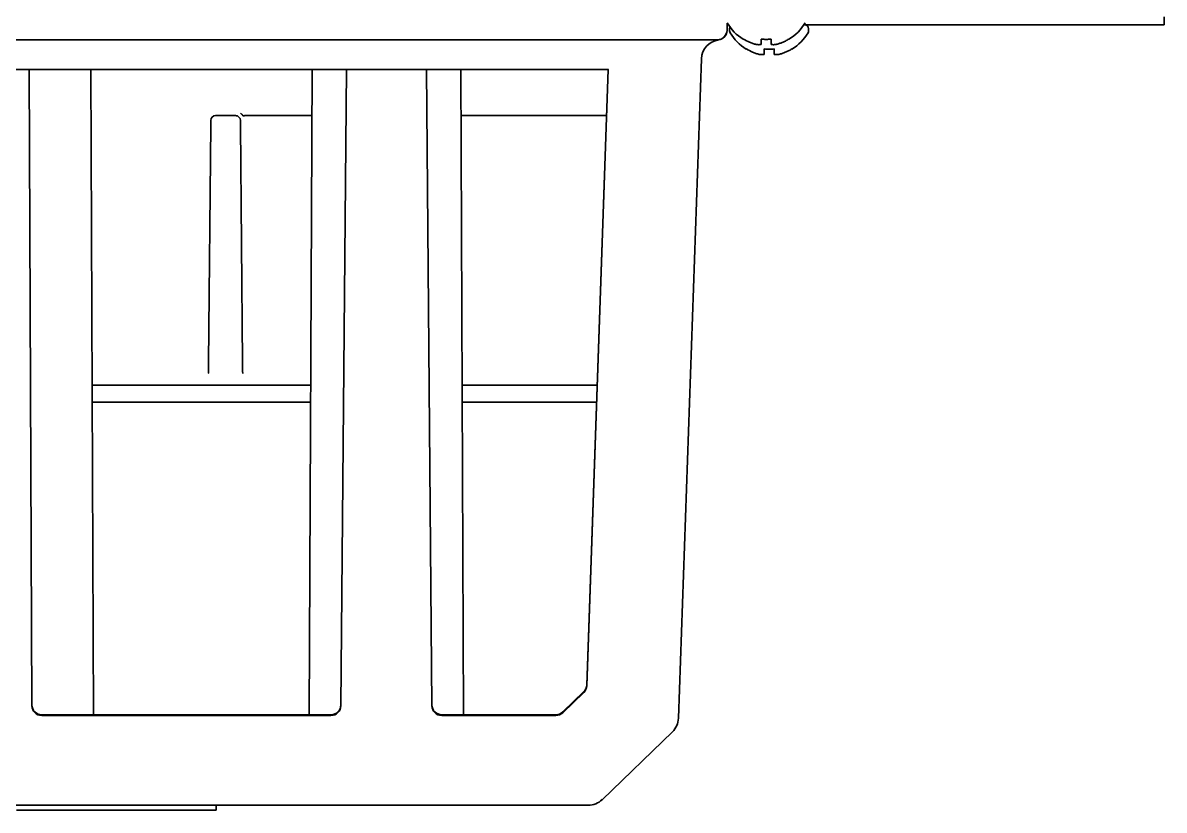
# Model space of a CAD drawing. Header units: inches. Extents: x 90 to 4162, y -443 to 3471.
# Drawn here: x 2885.2 to 3000.8, y 2559.8 to 2639.5 of the extents above; entities that cross this region are included whole.
import ezdxf

# ---------------------------------------------------------------- set-up
doc = ezdxf.new("R2010")
doc.units = ezdxf.units.IN
doc.layers.add('1', color=7, linetype='Continuous', true_color=0xffffff)

msp = doc.modelspace()

# ---------------------------------------------------------------- linework, layer by layer
at = {"layer": '1', "color": 7, "linetype": 'Continuous', "lineweight": 35}
for p, q in [((3000.79, 2640.08), (3000.79, 2639.28)), ((2956.56, 2639.45), (2956.54, 2638.72)), ((2956.55, 2639.28), (2956.66, 2639.28)), ((2956.79, 2638.88), (2956.79, 2638.68)), ((2964.31, 2639.28), (2998.79, 2639.28)), ((2964.79, 2638.68), (2964.79, 2638.88)), ((3000.79, 2639.28), (2998.79, 2639.28)), ((2939.96, 2637.76), (2829.22, 2637.76)), ((2942.79, 2637.76), (2939.96, 2637.76)), ((2954.37, 2637.76), (2942.79, 2637.76)), ((2955.54, 2637.76), (2954.37, 2637.76)), ((2958.19, 2637.8), (2958.19, 2637.83)), ((2962.79, 2637.83), (2962.79, 2637.8)), ((2958.49, 2636.8), (2958.49, 2636.83)), ((2963.09, 2636.83), (2963.09, 2636.8)), ((2953.94, 2635.83), (2951.6, 2569.06)), ((2940.82, 2634.76), (2828.36, 2634.76)), ((2886.15, 2570.34), (2885.87, 2634.76)), ((2892.4, 2569.42), (2892.12, 2634.76)), ((2914.52, 2634.76), (2914.23, 2569.42)), ((2917.99, 2634.76), (2917.43, 2570.33)), ((2926.65, 2570.33), (2926.09, 2634.76)), ((2929.85, 2569.42), (2929.57, 2634.76)), ((2943.65, 2634.76), (2940.82, 2634.76)), ((2944.5, 2634.76), (2942.33, 2572.43)), ((2944.51, 2634.76), (2942.33, 2572.36)), ((2944.54, 2634.76), (2943.65, 2634.76)), ((2904.04, 2605.08), (2904.25, 2629.12)), ((2904.25, 2629.12), (2904.25, 2629.58)), ((2904.75, 2630.08), (2906.76, 2630.08)), ((2907.26, 2629.58), (2907.27, 2629.12)), ((2907.27, 2629.12), (2907.48, 2605.08)), ((2907.76, 2630.08), (2914.5, 2630.08)), ((2929.59, 2630.08), (2944.34, 2630.08)), ((2904.03, 2604.15), (2904.04, 2605.08)), ((2907.48, 2605.08), (2907.48, 2604.15)), ((2914.38, 2602.79), (2892.25, 2602.79)), ((2943.39, 2602.79), (2929.7, 2602.79)), ((2892.26, 2601.05), (2914.37, 2601.05)), ((2929.71, 2601.05), (2943.33, 2601.05)), ((2942.04, 2571.78), (2939.89, 2569.7)), ((2942.02, 2571.68), (2939.89, 2569.62)), ((2916.43, 2569.42), (2887.15, 2569.42)), ((2916.43, 2569.34), (2887.15, 2569.34)), ((2939.2, 2569.42), (2927.65, 2569.42)), ((2939.2, 2569.34), (2927.65, 2569.34)), ((2951.6, 2569.06), (2951.6, 2569.06)), ((2951, 2567.69), (2943.88, 2560.82)), ((2942.49, 2560.26), (2826.69, 2560.26)), ((2904.79, 2559.76), (2904.79, 2560.26)), ((2942.49, 2560.26), (2942.49, 2560.26)), ((2943.88, 2560.82), (2943.88, 2560.82))]:
    msp.add_line(p, q, dxfattribs=at)
for centre, radius, start, end in [((2960.69, 2641.9), 4.8, 210.3012, 238.4186), ((2960.29, 2641.9), 4.8, 301.5837, 329.6988), ((2955.54, 2638.76), 1, 270, 358), ((2955.54, 2638.73), 1, 277.6236, 358), ((2957.19, 2638.88), 0.4, 155.025, 180), ((2957.19, 2638.68), 0.4, 180, 210.3012), ((2960.99, 2640.9), 4.8, 210.3012, 238.4186), ((2960.59, 2640.9), 4.8, 301.5837, 329.6988), ((2964.39, 2638.88), 0.4, 0, 90), ((2964.39, 2638.68), 0.4, 329.6988, 0), ((2955.94, 2635.76), 2, 97.6236, 178), ((2960.49, 2641.58), 3.78, 262.3959, 269.9965), ((2960.49, 2641.58), 3.78, 270.0035, 277.6041), ((2960.79, 2640.58), 3.78, 262.3959, 269.9965), ((2960.79, 2640.58), 3.78, 270.0035, 277.6041), ((2904.75, 2629.58), 0.5, 90, 179.5), ((2906.76, 2629.58), 0.5, 0.5, 90), ((2887.15, 2570.42), 1, 180.25, 270.5476), ((2916.43, 2570.42), 1, 270.4125, 359.5), ((2927.65, 2570.42), 1, 180.5, 270.4322), ((2949.61, 2569.13), 2, 314, 358), ((2942.49, 2562.26), 2, 270, 314)]:
    msp.add_arc(centre, radius, start, end, dxfattribs=at)
for centre, major_axis, ratio, start_param, end_param in [((2904.75, 2629.58), (0, -0.5), 0.999915, 3.141593, 4.703429), ((2906.76, 2629.58), (0, -0.5), 0.999915, 2.760773, 3.141593), ((2941.33, 2572.4), (-1, 0), 0.99863, 2.339426, 3.106734), ((2941.33, 2572.48), (-0.884, 0.467), 0.992708, 2.824178, 3.144522), ((2887.15, 2570.34), (1, 0), 0.99863, 3.14595, 4.712389), ((2916.43, 2570.34), (1, 0), 0.998629, 4.712389, 6.274471), ((2927.65, 2570.34), (1, 0), 0.998629, 3.150307, 4.712389), ((2939.2, 2570.42), (-0.998, -0.069), 0.998789, 1.502284, 2.270919), ((2939.2, 2570.34), (-1, 0), 0.99863, 1.570796, 2.339426), ((2935.07, 2566.43), (-4.13, -2.99), 0.024911, 3.123535, 3.126799), ((2949.61, 2569.13), (-2, 0.07), 0.99882, 2.371827, 3.141593), ((2942.49, 2562.26), (-1.39, 1.44), 0.999885, 2.373591, 3.141593)]:
    msp.add_ellipse(centre, major_axis=major_axis, ratio=ratio, start_param=start_param, end_param=end_param, dxfattribs=at)
for points, knots in [([(2958.19, 2637.83), (2958.39, 2637.71), (2958.6, 2637.6), (2958.93, 2637.46), (2959.04, 2637.42), (2959.26, 2637.34), (2959.38, 2637.31), (2959.49, 2637.28)], [0, 0, 0, 0, 0.5, 0.5, 0.75, 0.75, 1, 1, 1, 1]), ([(2960.99, 2637.83), (2960.99, 2637.71), (2960.99, 2637.6), (2960.99, 2637.46), (2960.99, 2637.42), (2960.99, 2637.34), (2960.99, 2637.31), (2960.99, 2637.28)], [0, 0, 0, 0, 0.5, 0.5, 0.75, 0.75, 1, 1, 1, 1]), ([(2958.49, 2636.83), (2958.69, 2636.71), (2958.9, 2636.6), (2959.23, 2636.46), (2959.34, 2636.42), (2959.56, 2636.34), (2959.68, 2636.31), (2959.79, 2636.28)], [0, 0, 0, 0, 0.5, 0.5, 0.75, 0.75, 1, 1, 1, 1]), ([(2961.29, 2636.83), (2961.29, 2636.71), (2961.29, 2636.6), (2961.29, 2636.46), (2961.29, 2636.42), (2961.29, 2636.34), (2961.29, 2636.31), (2961.29, 2636.28)], [0, 0, 0, 0, 0.5, 0.5, 0.75, 0.75, 1, 1, 1, 1]), ([(2907.51, 2630.08), (2907.49, 2630.1), (2907.46, 2630.14), (2907.42, 2630.19), (2907.37, 2630.23), (2907.35, 2630.25), (2907.32, 2630.28), (2907.31, 2630.29), (2907.29, 2630.31), (2907.28, 2630.31), (2907.27, 2630.32)], [0, 0, 0, 0, 0.25, 0.5, 0.5, 0.75, 0.75, 0.875, 0.875, 1, 1, 1, 1]), ([(2907.51, 2630.07), (2907.55, 2630.07), (2907.59, 2630.07), (2907.67, 2630.07), (2907.72, 2630.08), (2907.76, 2630.08)], [0, 0, 0, 0, 0.5, 0.5, 1, 1, 1, 1]), ([(2904.01, 2603.96), (2904.02, 2603.99), (2904.02, 2604.03), (2904.03, 2604.09), (2904.03, 2604.12), (2904.03, 2604.15)], [0, 0, 0, 0, 0.5, 0.5, 1, 1, 1, 1]), ([(2907.48, 2604.15), (2907.48, 2604.12), (2907.49, 2604.09), (2907.49, 2604.03), (2907.5, 2603.99), (2907.51, 2603.96)], [0, 0, 0, 0, 0.5, 0.5, 1, 1, 1, 1]), ([(2942.33, 2572.46), (2942.33, 2572.39), (2942.31, 2572.26), (2942.26, 2572.1), (2942.23, 2572.04), (2942.22, 2572.01)], [0, 0, 0, 0, 0.408716, 0.777408, 1, 1, 1, 1]), ([(2904.79, 2559.76), (2904.79, 2559.76), (2904.25, 2559.76), (2902.97, 2559.76), (2901.66, 2559.76), (2900.12, 2559.76), (2898.4, 2559.76), (2896.89, 2559.76), (2895.64, 2559.76), (2894.68, 2559.76), (2893.7, 2559.76), (2892.28, 2559.76), (2890.38, 2559.76), (2887.94, 2559.76), (2885.98, 2559.76), (2884.85, 2559.76), (2884.59, 2559.76)], [0, 0, 0, 0, 0.106353, 0.169105, 0.239089, 0.315308, 0.396018, 0.479225, 0.521163, 0.563024, 0.605947, 0.651193, 0.748459, 0.854083, 0.966665, 1, 1, 1, 1])]:
    msp.add_open_spline(points, degree=3, knots=knots, dxfattribs=at)
for points in [[(2959.49, 2637.28), (2959.52, 2637.28), (2959.57, 2637.27), (2959.64, 2637.27), (2959.71, 2637.26), (2959.78, 2637.26), (2959.85, 2637.27), (2959.92, 2637.27), (2959.97, 2637.28), (2959.99, 2637.28)], [(2959.99, 2637.28), (2959.99, 2637.29), (2959.99, 2637.32), (2959.99, 2637.37), (2959.99, 2637.43), (2959.99, 2637.49), (2959.99, 2637.56), (2959.99, 2637.63), (2959.99, 2637.72), (2959.99, 2637.79), (2959.99, 2637.83)], [(2960.99, 2637.28), (2961.01, 2637.28), (2961.06, 2637.27), (2961.13, 2637.27), (2961.21, 2637.26), (2961.28, 2637.26), (2961.35, 2637.27), (2961.42, 2637.27), (2961.47, 2637.28), (2961.49, 2637.28)], [(2961.49, 2637.28), (2961.55, 2637.29), (2961.65, 2637.32), (2961.81, 2637.37), (2961.97, 2637.43), (2962.13, 2637.49), (2962.28, 2637.56), (2962.44, 2637.63), (2962.6, 2637.72), (2962.73, 2637.79), (2962.79, 2637.83)], [(2959.79, 2636.28), (2959.82, 2636.28), (2959.87, 2636.27), (2959.94, 2636.27), (2960.01, 2636.26), (2960.08, 2636.26), (2960.15, 2636.27), (2960.22, 2636.27), (2960.27, 2636.28), (2960.29, 2636.28)], [(2960.29, 2636.28), (2960.29, 2636.29), (2960.29, 2636.32), (2960.29, 2636.37), (2960.29, 2636.43), (2960.29, 2636.49), (2960.29, 2636.56), (2960.29, 2636.63), (2960.29, 2636.72), (2960.29, 2636.79), (2960.29, 2636.83)], [(2961.29, 2636.28), (2961.31, 2636.28), (2961.36, 2636.27), (2961.43, 2636.27), (2961.51, 2636.26), (2961.58, 2636.26), (2961.65, 2636.27), (2961.72, 2636.27), (2961.77, 2636.28), (2961.79, 2636.28)], [(2961.79, 2636.28), (2961.85, 2636.29), (2961.95, 2636.32), (2962.11, 2636.37), (2962.27, 2636.43), (2962.43, 2636.49), (2962.58, 2636.56), (2962.74, 2636.63), (2962.9, 2636.72), (2963.03, 2636.79), (2963.09, 2636.83)], [(2907.51, 2630.08), (2907.51, 2630.08), (2907.51, 2630.07), (2907.51, 2630.07)]]:
    msp.add_open_spline(points, degree=3, dxfattribs=at)

doc.saveas('drawing.dxf')
